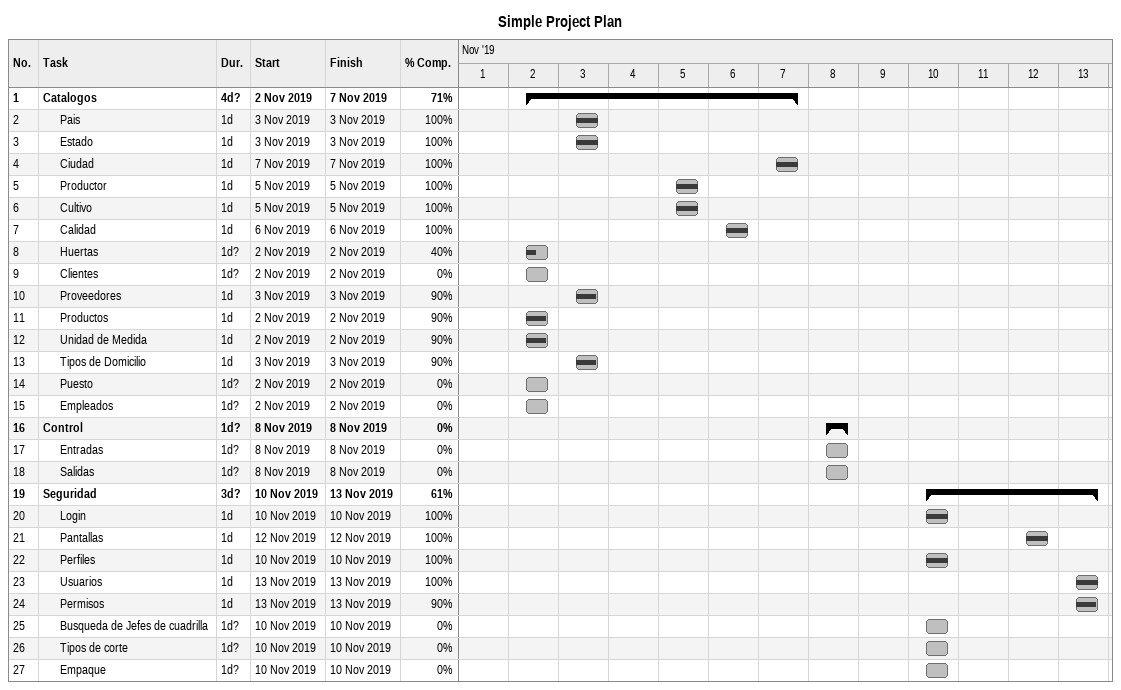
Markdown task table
Simple Project Plan

| ID | Level | Task | Duration | Start | Finish | % complete |
|---|---|---|---|---|---|---|
| 1 | 1 | **Catalogos** | 4d? | 2019-11-02 | 2019-11-07 | 71 |
| 2 | 2 | Pais | 1d | 2019-11-03 | 2019-11-03 | 100 |
| 3 | 2 | Estado | 1d | 2019-11-03 | 2019-11-03 | 100 |
| 4 | 2 | Ciudad | 1d | 2019-11-07 | 2019-11-07 | 100 |
| 5 | 2 | Productor | 1d | 2019-11-05 | 2019-11-05 | 100 |
| 6 | 2 | Cultivo | 1d | 2019-11-05 | 2019-11-05 | 100 |
| 7 | 2 | Calidad | 1d | 2019-11-06 | 2019-11-06 | 100 |
| 8 | 2 | Huertas | 1d? | 2019-11-02 | 2019-11-02 | 40 |
| 9 | 2 | Clientes | 1d? | 2019-11-02 | 2019-11-02 | 0 |
| 10 | 2 | Proveedores | 1d | 2019-11-03 | 2019-11-03 | 90 |
| 11 | 2 | Productos | 1d | 2019-11-02 | 2019-11-02 | 90 |
| 12 | 2 | Unidad de Medida | 1d | 2019-11-02 | 2019-11-02 | 90 |
| 13 | 2 | Tipos de Domicilio | 1d | 2019-11-03 | 2019-11-03 | 90 |
| 14 | 2 | Puesto | 1d? | 2019-11-02 | 2019-11-02 | 0 |
| 15 | 2 | Empleados | 1d? | 2019-11-02 | 2019-11-02 | 0 |
| 16 | 1 | **Control** | 1d? | 2019-11-08 | 2019-11-08 | 0 |
| 17 | 2 | Entradas | 1d? | 2019-11-08 | 2019-11-08 | 0 |
| 18 | 2 | Salidas | 1d? | 2019-11-08 | 2019-11-08 | 0 |
| 19 | 1 | **Seguridad** | 3d? | 2019-11-10 | 2019-11-13 | 61 |
| 20 | 2 | Login | 1d | 2019-11-10 | 2019-11-10 | 100 |
| 21 | 2 | Pantallas | 1d | 2019-11-12 | 2019-11-12 | 100 |
| 22 | 2 | Perfiles | 1d | 2019-11-10 | 2019-11-10 | 100 |
| 23 | 2 | Usuarios | 1d | 2019-11-13 | 2019-11-13 | 100 |
| 24 | 2 | Permisos | 1d | 2019-11-13 | 2019-11-13 | 90 |
| 25 | 2 | Busqueda de Jefes de cuadrilla | 1d? | 2019-11-10 | 2019-11-10 | 0 |
| 26 | 2 | Tipos de corte | 1d? | 2019-11-10 | 2019-11-10 | 0 |
| 27 | 2 | Empaque | 1d? | 2019-11-10 | 2019-11-10 | 0 |
